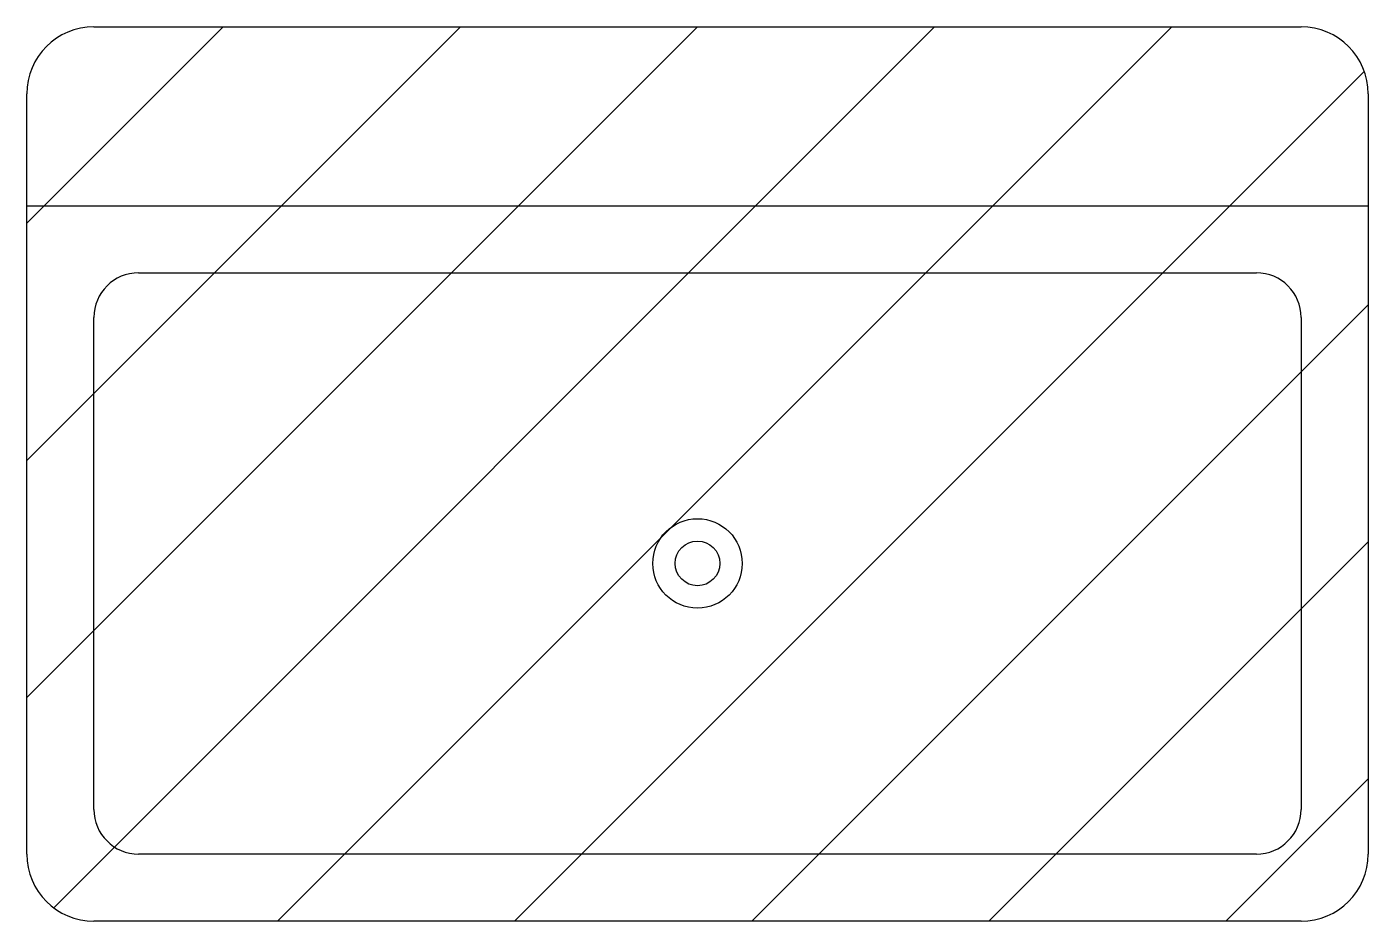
# Model space of a CAD drawing. Extents: x -15 to 15, y -20 to 0.
import ezdxf

# ---------------------------------------------------------------- set-up
doc = ezdxf.new("R2010")
doc.units = 0
doc.header["$MEASUREMENT"] = 0

msp = doc.modelspace()

# ---------------------------------------------------------------- hatches: boundary and pattern name
h = msp.add_hatch()
h.set_pattern_fill('ANSI31', color=256, scale=30, style=0)
edge = h.paths.add_edge_path()
edge.add_line((-13.5, 0), (13.5, 0))
edge.add_arc((13.5, -1.5), 1.5, 0, 90, ccw=False)
edge.add_line((15, -1.5), (15, -18.499996))
edge.add_arc((13.5, -18.499996), 1.5, -90, 0, ccw=False)
edge.add_line((13.5, -19.999996), (-13.5, -19.999996))
edge.add_arc((-13.5, -18.499996), 1.5, 180, 270, ccw=False)
edge.add_line((-15, -18.499996), (-15, -1.5))
edge.add_arc((-13.5, -1.5), 1.5, 90, 180, ccw=False)

# ---------------------------------------------------------------- linework, layer by layer
msp.add_line((-15, -3.999996), (15, -3.999996))
for points in [[(-13.5, 0), (13.5, 0)], [(-15, -18.499996), (-15, -1.5)], [(15, -1.5), (15, -18.499996)], [(-12.5, -5.499996), (12.5, -5.499996)], [(-13.5, -17.499996), (-13.5, -6.499996)], [(13.5, -6.499996), (13.5, -17.499996)], [(12.5, -18.499996), (-12.5, -18.499996)], [(13.5, -19.999996), (-13.5, -19.999996)]]:
    msp.add_lwpolyline(points)
for radius in [1, 0.5]:
    msp.add_circle((0, -11.999996), radius)
for centre, radius, start, end in [((-13.5, -1.5), 1.5, 90, 180), ((13.5, -1.5), 1.5, 0, 90), ((-12.5, -6.499996), 1, 90, 180), ((12.5, -6.499996), 1, 0, 90), ((-12.5, -17.499996), 1, 180, 270), ((12.5, -17.499996), 1, 270, 0), ((-13.5, -18.499996), 1.5, 180, 270), ((13.5, -18.499996), 1.5, 270, 0)]:
    msp.add_arc(centre, radius, start, end)

doc.saveas('drawing.dxf')
